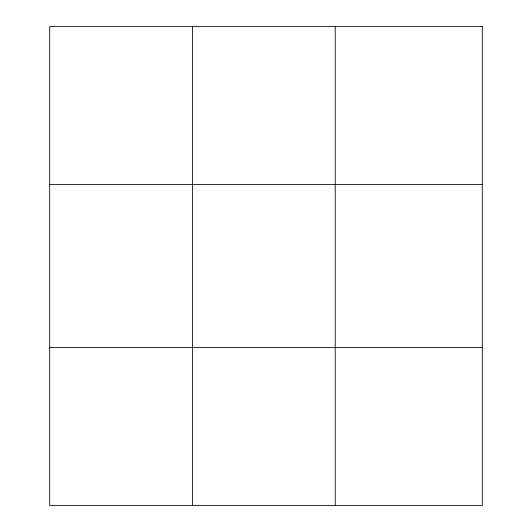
<?xml version="1.0" encoding="UTF-8"?>
<svg xmlns="http://www.w3.org/2000/svg" width="532" height="532" viewBox="0 0 532 532"><rect width="100%" height="100%" fill="white"/><g stroke="black" fill="none" stroke-linecap="round" stroke-linejoin="round"><path stroke-width="0.8" d="M192.458 505.4L192.458 26.6M335.22 505.4L335.22 26.6M49.695 184.604L482.305 184.604M49.695 347.396L482.305 347.396M482.305 26.6L482.305 505.4L49.695 505.4L49.695 26.6L482.305 26.6"/></g></svg>
